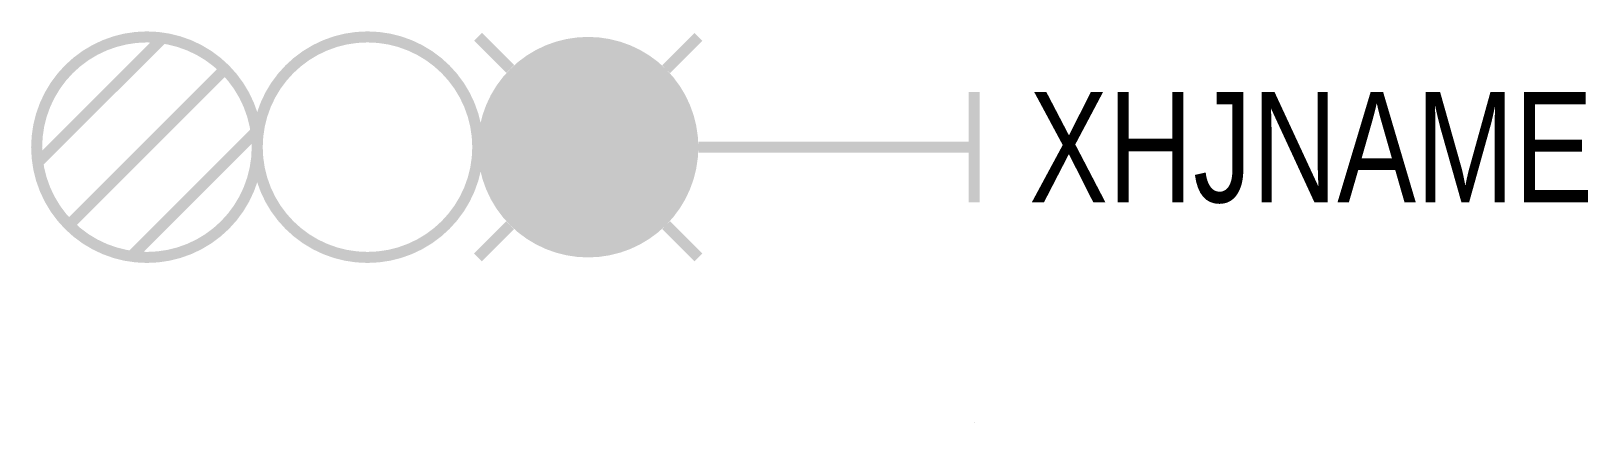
# Model space of a CAD drawing. Header units: millimetres. Extents: x -17.1 to 11.1, y 1 to 8.1.
import ezdxf

# ---------------------------------------------------------------- set-up
doc = ezdxf.new("R2010")
doc.units = ezdxf.units.MM
doc.layers.get('0').update_dxf_attribs({"linetype": 'CONTINUOUS'})

msp = doc.modelspace()

# ---------------------------------------------------------------- linework, layer by layer
msp.add_line((0, 1.001), (0, 0.999))
at = {"color": 2, "const_width": 0.2}
msp.add_lwpolyline([(-13, 6, -1), (-17, 6, -1)], format="xyb", close=True, dxfattribs=at)
for points in [[(-14.717, 7.98), (-16.98, 5.717)], [(-13.586, 7.414), (-16.414, 4.586)], [(-13.02, 6.283), (-15.283, 4.02)]]:
    msp.add_lwpolyline(points, dxfattribs=at)
at = {"color": 3, "const_width": 0.2}
msp.add_lwpolyline([(-9, 6, -1), (-13, 6, -1)], format="xyb", close=True, dxfattribs=at)
at = {"color": 1, "const_width": 0.2}
for points in [[(-8.995, 8.005), (-8.409, 7.419)], [(-5.586, 7.414), (-5, 8)], [(-9, 4), (-8.414, 4.586)], [(-5.586, 4.586), (-5, 4)]]:
    msp.add_lwpolyline(points, dxfattribs=at)
at = {"color": 1, "const_width": 2}
msp.add_lwpolyline([(-8, 6, 1), (-6, 6, 1)], format="xyb", close=True, dxfattribs=at)
at = {"color": 7, "const_width": 0.2}
for points in [[(0, 7), (0, 5)], [(-5, 6), (0, 6)]]:
    msp.add_lwpolyline(points, dxfattribs=at)

# ---------------------------------------------------------------- texts
at = {"width": 0.8}
msp.add_attdef('XHJNAME', (1, 5), 'X4', height=2, dxfattribs=at)

doc.saveas('drawing.dxf')
